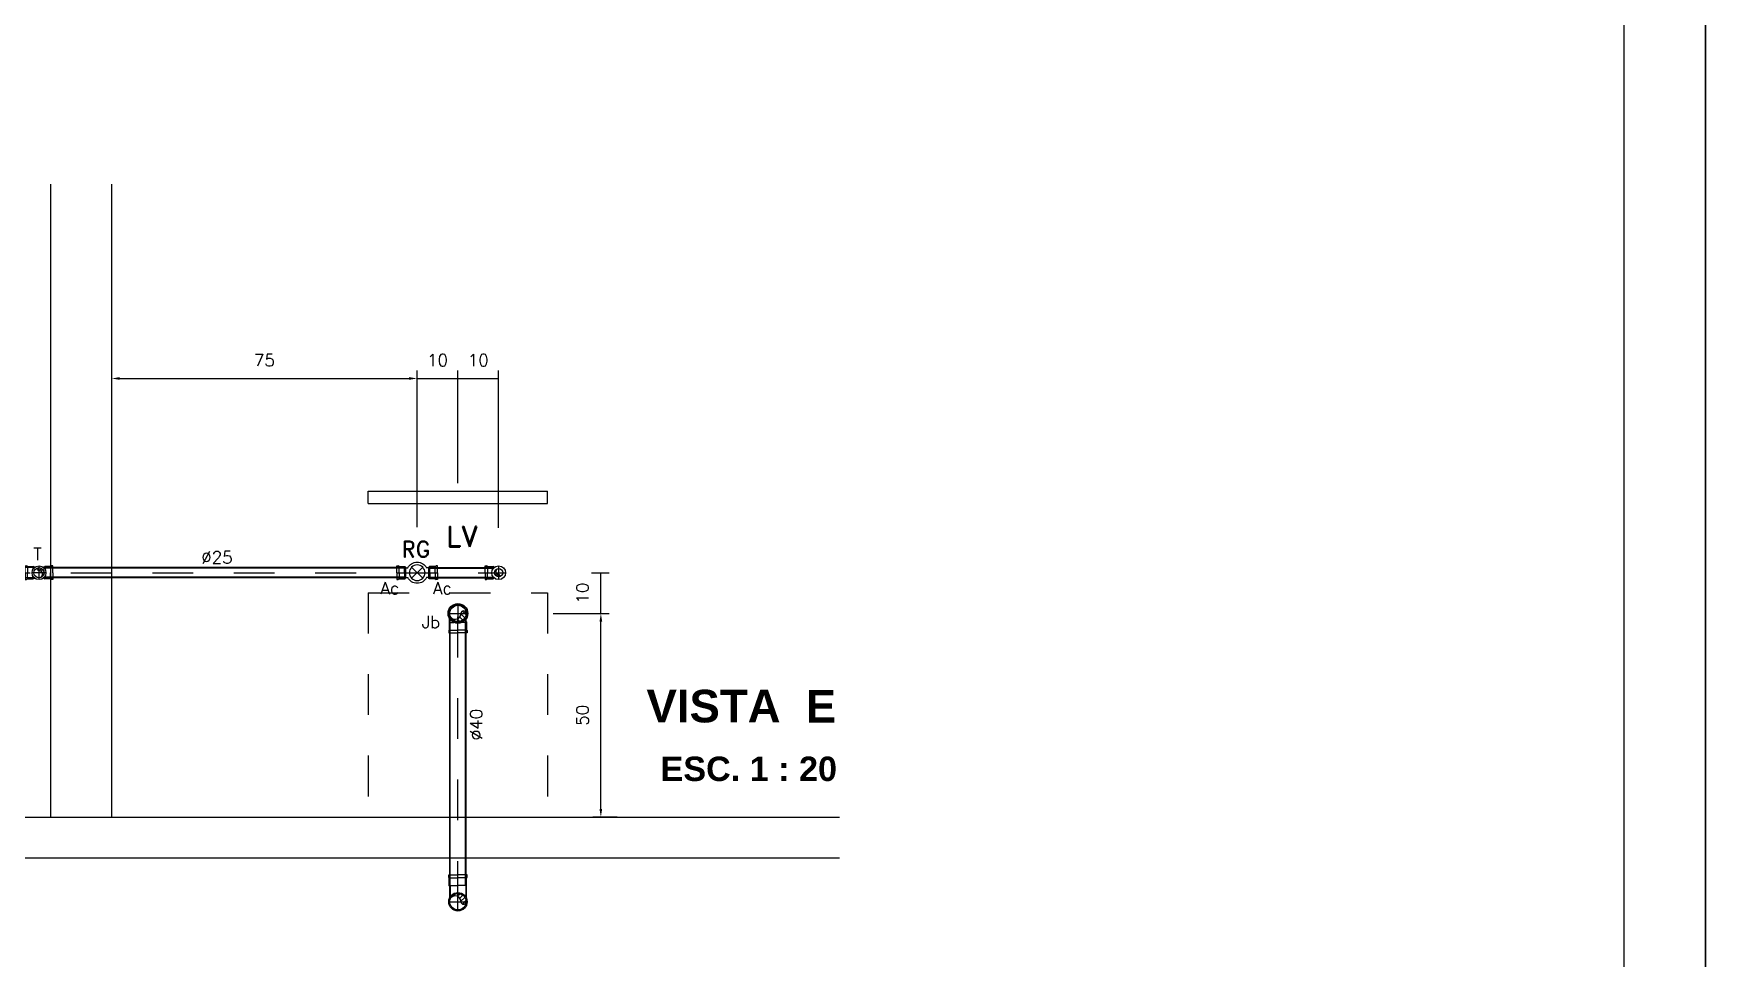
# Model space of a CAD drawing. Header units: millimetres. Extents: x -2485 to 3289, y -257 to 1952.
# Drawn here: x 12.515 to 16.62, y 20.786 to 23.057 of the extents above; entities that cross this region are included whole.
import ezdxf
from ezdxf.enums import TextEntityAlignment as Align

# ---------------------------------------------------------------- set-up
doc = ezdxf.new("R2010")
doc.units = ezdxf.units.MM
doc.header["$LTSCALE"] = 0.3
for name, pattern in [('CONTINUO', [0]), ('HID', [0.37, 0.07, -0.1, 0.03, -0.1, 0.07]), ('T-5CM', [0.1, 0.05, -0.05])]:
    doc.linetypes.add(name, pattern=pattern)
for name, color, linetype in [('AF', 4, 'Continuous'), ('detalhes esgoto', 1, 'HID'), ('PAREDE', 7, 'CONTINUO'), ('SAN', 11, 'Continuous'), ('TEX', 11, 'Continuous'), ('TEXTO', 3, 'Continuous'), ('TUB', 1, 'Continuous'), ('VISTAS', 1, 'Continuous')]:
    doc.layers.add(name, color=color, linetype=linetype)
doc.styles.add('ROMAND', font='romand')
doc.styles.add('ROMANS', font='romans.shx', dxfattribs={"height": 0.03})
doc.styles.add('SANSSERIFBOLD', font='sasb____.pfb')
doc.dimstyles.new('20', dxfattribs={"dimtxt": 0.03, "dimasz": 0.02, "dimexe": 0.02, "dimexo": 0.02, "dimgap": 0.03, "dimtad": 1, "dimdec": 3, "dimlfac": 100, "dimdsep": 46, "dimtxsty": 'ROMANS', "dimcen": 0.02, "dimclrd": 11, "dimclre": 11, "dimclrt": 3, "dimadec": 0, "dimazin": 0, "dimtfac": 3.333333, "dimtdec": 3, "dimtix": 1, "dimtmove": 2, "dimatfit": 3, "dimfxl": 0, "dimtolj": 1, "dimarcsym": 0})

# ---------------------------------------------------------------- blocks, each defined once
blk = doc.blocks.new('j90e40cb-t')
at = {"layer": 'TUB', "color": 1, "linetype": 'Continuous'}
for p, q in [((-0.0227, 0), (0.0227, 0)), ((0, -0.0227), (0, 0.0227))]:
    blk.add_line(p, q, dxfattribs=at)
at = {"layer": 'TUB', "color": 7}
for p, q in [((-0.0057, 0.0111), (0.003, 0.0198)), ((0.0011, 0.0074), (0.0107, 0.0169)), ((0.0088, 0.0044), (0.0162, 0.0118)), ((0.0133, -0.0017), (0.0195, 0.0045)), ((0.0133, -0.0123), (0.0188, -0.0068))]:
    blk.add_line(p, q, dxfattribs=at)
at = {"layer": 'TUB', "color": 4}
for p, q in [((0.02, 0.0206), (0.0127, 0.0206)), ((0.02, 0.0194), (0.0145, 0.0194)), ((0.02, 0.0206), (0.0208, 0.0212)), ((0.022, 0.0194), (0.02, 0.0194)), ((0.0208, 0.0212), (0.041, 0.0212)), ((0.022, 0.02), (0.022, 0.0194)), ((0.022, 0.02), (0.048, 0.02)), ((0.041, 0.0212), (0.0418, 0.0224)), ((0.0418, 0.0224), (0.048, 0.0224)), ((0.02, -0.0206), (0.0127, -0.0206)), ((0.02, -0.0194), (0.0145, -0.0194)), ((0.022, -0.0194), (0.02, -0.0194)), ((0.02, -0.0206), (0.0208, -0.0212)), ((0.0208, -0.0212), (0.041, -0.0212)), ((0.022, -0.02), (0.022, -0.0194)), ((0.022, -0.02), (0.048, -0.02)), ((0.041, -0.0212), (0.0418, -0.0224)), ((0.0418, -0.0224), (0.048, -0.0224))]:
    blk.add_line(p, q, dxfattribs=at)
at = {"layer": 'TUB', "color": 3}
for p, q in [((0.022, 0.0194), (0.022, 0.0101)), ((0.041, 0.02), (0.041, 0)), ((0.041, -0.02), (0.041, 0)), ((0.048, 0.0224), (0.048, 0)), ((0.048, -0.0224), (0.048, 0)), ((0.022, -0.0194), (0.022, -0.0101))]:
    blk.add_line(p, q, dxfattribs=at)
at = {"layer": 'TUB', "color": 4}
for radius in [0.0242, 0.0227, 0.02]:
    blk.add_circle((0, 0), radius, dxfattribs=at)
for centre, radius, start, end in [((0, 0.0137), 0.0063, 90, 270), ((0, -0.0069), 0.0143, 311.815, 90.1096)]:
    blk.add_arc(centre, radius, start, end, dxfattribs=at)
blk = doc.blocks.new('jr25-20')
at = {"layer": 'AF', "color": 1}
for p, q in [((0.017, 0), (-0.017, 0)), ((0, -0.017), (0, 0.017))]:
    blk.add_line(p, q, dxfattribs=at)
at = {"layer": 'AF', "color": 7}
for p, q in [((-0.0028, 0.0057), (0, 0.0085)), ((0, 0.0085), (0.0014, 0.0099)), ((0.0006, 0.0039), (0.0051, 0.0085)), ((0.0042, 0.0025), (0.0078, 0.0061)), ((0.0064, -0.0004), (0.0072, 0.0004)), ((0.0072, 0.0004), (0.0094, 0.0026)), ((0.0066, -0.0053), (0.0098, -0.0021))]:
    blk.add_line(p, q, dxfattribs=at)
at = {"layer": 'AF', "color": 3}
for p, q in [((0.0114, 0.0133), (0.0132, 0.015)), ((0.0142, 0.0108), (0.0131, 0.0108)), ((0.0277, 0.015), (0.0132, 0.015)), ((0.0142, 0.0125), (0.0142, 0.0108)), ((0.0142, 0.0125), (0.0332, 0.0125)), ((0.0277, 0.015), (0.0297, 0.017)), ((0.0277, 0.0125), (0.0277, 0)), ((0.0277, -0.0125), (0.0277, 0)), ((0.0332, 0.017), (0.0297, 0.017)), ((0.0332, 0.0125), (0.0332, 0.017)), ((0.0332, 0), (0.0332, 0.0125)), ((0.0332, 0), (0.0332, -0.0125)), ((0.0114, -0.0133), (0.0106, -0.0133)), ((0.0114, -0.0133), (0.0132, -0.015)), ((0.0142, -0.0108), (0.0131, -0.0108)), ((0.0277, -0.015), (0.0132, -0.015)), ((0.0142, -0.0125), (0.0142, -0.0108)), ((0.0142, -0.0125), (0.0332, -0.0125)), ((0.0277, -0.015), (0.0297, -0.017)), ((0.0332, -0.017), (0.0297, -0.017)), ((0.0332, -0.0125), (0.0332, -0.017))]:
    blk.add_line(p, q, dxfattribs=at)
for radius in [0.017, 0.01]:
    blk.add_circle((0, 0), radius, dxfattribs=at)
at = {"layer": 'AF', "color": 7}
for centre, radius, start, end in [((0, 0.007), 0.00302, 90, 270), ((-0.0001, -0.0031), 0.00709, 294.0244, 88.8623)]:
    blk.add_arc(centre, radius, start, end, dxfattribs=at)
blk = doc.blocks.new('*D203')
at = {"layer": 'TEX', "color": 11, "lineweight": -2}
for p, q in [((12.7274, 22.2099), (13.4374, 22.2099)), ((13.4574, 21.8451), (13.4574, 22.2299))]:
    blk.add_line(p, q, dxfattribs=at)
at = {"layer": 'TEX', "color": 11}
for points in [[(12.7274, 22.2133), (12.7274, 22.2066), (12.7074, 22.2099)], [(13.4374, 22.2133), (13.4374, 22.2066), (13.4574, 22.2099)]]:
    blk.add_solid(points, dxfattribs=at)
at = {"layer": 'TEX', "color": 3, "insert": (13.0824, 22.2549), "char_height": 0.03, "attachment_point": 5, "style": 'ROMANS'}
blk.add_mtext('\\A1;75', dxfattribs=at)
blk = doc.blocks.new('*D204')
at = {"layer": 'TEX', "color": 11, "lineweight": -2}
for p, q in [((13.4574, 21.8451), (13.4574, 22.2299)), ((13.4574, 22.2099), (13.5574, 22.2099)), ((13.5574, 21.953), (13.5574, 22.2299))]:
    blk.add_line(p, q, dxfattribs=at)
at = {"layer": 'TEX', "color": 3, "insert": (13.5074, 22.2549), "char_height": 0.03, "attachment_point": 5, "style": 'ROMANS'}
blk.add_mtext('\\A1;10', dxfattribs=at)
blk = doc.blocks.new('ADC25')
at = {"layer": 'AF', "color": 3}
for p, q in [((0.0011, 0.015), (0, 0.0139)), ((0, 0.0139), (0, 0)), ((0.0022, 0.0125), (0, 0.0104)), ((0, -0.0139), (0, 0)), ((0.0156, 0.015), (0.0011, 0.015)), ((0.0022, 0.0125), (0.0212, 0.0125)), ((0.0022, 0), (0.0022, 0.0125)), ((0.0156, 0.015), (0.0177, 0.017)), ((0.0156, 0), (0.0156, 0.0125)), ((0.0212, 0.017), (0.0177, 0.017)), ((0.0212, 0.0125), (0.0212, 0.017)), ((0.0212, 0), (0.0212, 0.0125)), ((0.0212, 0), (0.0212, -0.0125)), ((0.0022, -0.0125), (0, -0.0103)), ((0.0011, -0.015), (0, -0.0139)), ((0.0156, -0.015), (0.0011, -0.015)), ((0.0022, 0), (0.0022, -0.0125)), ((0.0022, -0.0125), (0.0212, -0.0125)), ((0.0156, 0), (0.0156, -0.0125)), ((0.0156, -0.015), (0.0177, -0.017)), ((0.0212, -0.017), (0.0177, -0.017)), ((0.0212, -0.0125), (0.0212, -0.017))]:
    blk.add_line(p, q, dxfattribs=at)
blk = doc.blocks.new('RG-25')
at = {"layer": 'AF', "color": 4}
for p, q in [((-0.0288, 0.0109), (-0.0277, 0.0109)), ((-0.0288, 0), (-0.0288, 0.0109)), ((-0.0288, 0), (-0.0288, -0.0109)), ((-0.0277, 0.0119), (-0.0277, 0.0109)), ((-0.0277, 0.0119), (-0.0231, 0.0119)), ((0.0136, -0.0136), (-0.0136, 0.0136)), ((-0.0136, -0.0136), (0.0136, 0.0136)), ((0.0277, 0.0119), (0.0231, 0.0119)), ((0.0277, 0.0119), (0.0277, 0.0109)), ((0.0289, 0.0109), (0.0277, 0.0109)), ((0.0289, 0), (0.0289, 0.0109)), ((0.0289, 0), (0.0289, -0.0109)), ((-0.0288, -0.0109), (-0.0277, -0.0109)), ((-0.0277, -0.0119), (-0.0277, -0.0109)), ((-0.0277, -0.0119), (-0.0231, -0.0119)), ((0.0277, -0.0119), (0.0231, -0.0119)), ((0.0289, -0.0109), (0.0277, -0.0109)), ((0.0277, -0.0119), (0.0277, -0.0109))]:
    blk.add_line(p, q, dxfattribs=at)
blk.add_circle((0, 0), 0.0192, dxfattribs=at)
for start, end in [(90, 152.7761), (27.2239, 90), (207.2239, 270), (270, 332.7761)]:
    blk.add_arc((0, 0), 0.026, start, end, dxfattribs=at)
blk = doc.blocks.new('*D205')
at = {"layer": 'TEX', "color": 11, "lineweight": -2}
for p, q in [((13.5574, 21.953), (13.5574, 22.2299)), ((13.5574, 22.2099), (13.6574, 22.2099)), ((13.6574, 21.8436), (13.6574, 22.2299))]:
    blk.add_line(p, q, dxfattribs=at)
at = {"layer": 'TEX', "color": 3, "insert": (13.6074, 22.2549), "char_height": 0.03, "attachment_point": 5, "style": 'ROMANS'}
blk.add_mtext('\\A1;10', dxfattribs=at)
blk = doc.blocks.new('T25T')
at = {"layer": 'AF', "color": 3}
for p, q in [((-0.034, 0.017), (-0.0305, 0.017)), ((-0.034, 0.0125), (-0.034, 0.017)), ((-0.034, 0.017), (-0.0305, 0.017)), ((-0.034, 0.0125), (-0.034, 0.017)), ((-0.034, 0), (-0.034, 0.0125)), ((-0.015, 0.0125), (-0.034, 0.0125)), ((-0.034, 0), (-0.034, 0.0125)), ((-0.015, 0.0125), (-0.034, 0.0125)), ((-0.034, 0), (-0.034, -0.0125)), ((-0.034, 0), (-0.034, -0.0125)), ((-0.034, 0), (-0.034, -0.0125)), ((-0.0285, 0.015), (-0.0305, 0.017)), ((-0.0285, 0.015), (-0.0305, 0.017)), ((-0.0285, 0.015), (-0.014, 0.015)), ((-0.0285, 0.015), (-0.014, 0.015)), ((-0.0285, 0.0125), (-0.0285, 0)), ((-0.0285, 0.0125), (-0.0285, 0)), ((-0.0285, -0.0125), (-0.0285, 0)), ((-0.0285, -0.0125), (-0.0285, 0)), ((-0.0285, -0.0125), (-0.0285, 0)), ((-0.015, 0.0125), (-0.015, 0.0108)), ((-0.015, 0.0125), (-0.015, 0.008)), ((-0.015, 0.0125), (-0.015, 0.0108)), ((-0.015, 0.0125), (-0.015, 0.008)), ((-0.015, 0.0108), (-0.0131, 0.0108)), ((-0.0131, 0.0108), (-0.015, 0.0108)), ((-0.0122, 0.0133), (-0.014, 0.015)), ((-0.0122, 0.0133), (-0.014, 0.015)), ((-0.0122, 0.0133), (-0.0106, 0.0133)), ((-0.0106, 0.0133), (-0.0122, 0.0133)), ((0.0122, 0.0133), (0.0106, 0.0133)), ((0.0106, 0.0133), (0.0122, 0.0133)), ((0.0122, 0.0133), (0.014, 0.015)), ((0.0122, 0.0133), (0.014, 0.015)), ((0.015, 0.0108), (0.0131, 0.0108)), ((0.0131, 0.0108), (0.015, 0.0108)), ((0.0285, 0.015), (0.014, 0.015)), ((0.0285, 0.015), (0.014, 0.015)), ((0.015, 0.0125), (0.015, 0.008)), ((0.015, 0.0125), (0.034, 0.0125)), ((0.015, 0.0125), (0.015, 0.0108)), ((0.015, 0.0125), (0.034, 0.0125)), ((0.015, 0.0125), (0.015, 0.008)), ((0.015, 0.0125), (0.015, 0.0108)), ((0.0285, 0.015), (0.0305, 0.017)), ((0.0285, 0.015), (0.0305, 0.017)), ((0.0285, 0.0125), (0.0285, 0)), ((0.0285, 0.0125), (0.0285, 0)), ((0.0285, -0.0125), (0.0285, 0)), ((0.0285, -0.0125), (0.0285, 0)), ((0.0285, -0.0125), (0.0285, 0)), ((0.034, 0.017), (0.0305, 0.017)), ((0.034, 0.017), (0.0305, 0.017)), ((0.034, 0.0125), (0.034, 0.017)), ((0.034, 0.0125), (0.034, 0.017)), ((0.034, 0), (0.034, 0.0125)), ((0.034, 0), (0.034, 0.0125)), ((0.034, 0), (0.034, -0.0125)), ((0.034, 0), (0.034, -0.0125)), ((0.034, 0), (0.034, -0.0125)), ((-0.015, -0.0125), (-0.034, -0.0125)), ((-0.034, -0.0125), (-0.034, -0.017)), ((-0.015, -0.0125), (-0.034, -0.0125)), ((-0.034, -0.0125), (-0.034, -0.017)), ((-0.034, -0.017), (-0.0305, -0.017)), ((-0.034, -0.017), (-0.0305, -0.017)), ((-0.0285, -0.015), (-0.0305, -0.017)), ((-0.0285, -0.015), (-0.0305, -0.017)), ((-0.0285, -0.015), (-0.014, -0.015)), ((-0.0285, -0.015), (-0.014, -0.015)), ((-0.015, -0.0125), (-0.015, -0.008)), ((-0.015, -0.0125), (-0.015, -0.008)), ((-0.015, -0.0125), (-0.015, -0.008)), ((-0.015, -0.0125), (-0.015, -0.0108)), ((-0.015, -0.0108), (-0.0131, -0.0108)), ((-0.015, -0.0125), (-0.015, -0.0108)), ((-0.0131, -0.0108), (-0.015, -0.0108)), ((-0.0122, -0.0133), (-0.014, -0.015)), ((-0.0122, -0.0133), (-0.014, -0.015)), ((-0.0122, -0.0133), (-0.0106, -0.0133)), ((-0.0106, -0.0133), (-0.0122, -0.0133)), ((0.0122, -0.0133), (0.0106, -0.0133)), ((0.0106, -0.0133), (0.0122, -0.0133)), ((0.0122, -0.0133), (0.014, -0.015)), ((0.0122, -0.0133), (0.014, -0.015)), ((0.015, -0.0108), (0.0131, -0.0108)), ((0.0131, -0.0108), (0.015, -0.0108)), ((0.0285, -0.015), (0.014, -0.015)), ((0.0285, -0.015), (0.014, -0.015)), ((0.015, -0.0125), (0.015, -0.008)), ((0.015, -0.0125), (0.015, -0.008)), ((0.015, -0.0125), (0.015, -0.008)), ((0.015, -0.0125), (0.015, -0.0108)), ((0.015, -0.0125), (0.015, -0.0108)), ((0.015, -0.0125), (0.034, -0.0125)), ((0.015, -0.0125), (0.034, -0.0125)), ((0.0285, -0.015), (0.0305, -0.017)), ((0.0285, -0.015), (0.0305, -0.017)), ((0.034, -0.017), (0.0305, -0.017)), ((0.034, -0.017), (0.0305, -0.017)), ((0.034, -0.0125), (0.034, -0.017)), ((0.034, -0.0125), (0.034, -0.017))]:
    blk.add_line(p, q, dxfattribs=at)
at = {"layer": 'AF', "color": 1}
for p, q in [((0.017, 0), (-0.017, 0)), ((0, -0.017), (0, 0.017))]:
    blk.add_line(p, q, dxfattribs=at)
at = {"layer": 'AF', "color": 7}
for p, q in [((-0.0034, 0.0072), (0.0018, 0.0124)), ((0.0007, 0.0049), (0.0064, 0.0106)), ((0.0053, 0.0031), (0.0097, 0.0076)), ((0.008, -0.0005), (0.009, 0.0005)), ((0.009, 0.0005), (0.0117, 0.0032)), ((0.0083, -0.0066), (0.0122, -0.0026))]:
    blk.add_line(p, q, dxfattribs=at)
at = {"layer": 'AF', "color": 3}
for radius in [0.017, 0.0125]:
    blk.add_circle((0, 0), radius, dxfattribs=at)
at = {"layer": 'AF', "color": 7}
for centre, radius, start, end in [((0, 0.0087), 0.00378, 90, 270), ((-0.0002, -0.0039), 0.00887, 294.0244, 88.8623)]:
    blk.add_arc(centre, radius, start, end, dxfattribs=at)
blk = doc.blocks.new('VI')
at = {"layer": 'TEX', "color": 9, "linetype": 'Continuous', "style": 'SANSSERIFBOLD'}
blk.add_text('VISTA', height=0.08, dxfattribs=at).set_placement((-0.0701, 0.0285), align=Align.CENTER)
at = {"layer": 'TEX', "color": 3, "linetype": 'Continuous', "style": 'SANSSERIFBOLD'}
blk.add_text('ESC. 1 : 20', height=0.06, dxfattribs=at).set_placement((0.0164, -0.1155), align=Align.CENTER)
at = {"layer": 'TEXTO', "color": 9, "style": 'SANSSERIFBOLD'}
blk.add_attdef('A', (0.1564, 0.0282), '', height=0.08, dxfattribs=at)
blk = doc.blocks.new('*D245')
at = {"layer": 'TEX', "color": 11, "lineweight": -2}
for p, q in [((13.7911, 21.633), (13.9283, 21.633)), ((13.9083, 21.153), (13.9083, 21.613)), ((13.9484, 21.133), (13.8883, 21.133))]:
    blk.add_line(p, q, dxfattribs=at)
at = {"layer": 'TEX', "color": 11}
for points in [[(13.905, 21.613), (13.9116, 21.613), (13.9083, 21.633)], [(13.905, 21.153), (13.9116, 21.153), (13.9083, 21.133)]]:
    blk.add_solid(points, dxfattribs=at)
at = {"layer": 'TEX', "color": 3, "insert": (13.8633, 21.383), "char_height": 0.03, "attachment_point": 5, "rotation": 90, "style": 'ROMANS'}
blk.add_mtext('\\A1;50', dxfattribs=at)
blk = doc.blocks.new('*D246')
at = {"layer": 'TEX', "color": 11, "lineweight": -2}
for p, q in [((13.8854, 21.733), (13.9283, 21.733)), ((13.9083, 21.633), (13.9083, 21.733)), ((13.7911, 21.633), (13.9283, 21.633))]:
    blk.add_line(p, q, dxfattribs=at)
at = {"layer": 'TEX', "color": 3, "insert": (13.8633, 21.683), "char_height": 0.03, "attachment_point": 5, "rotation": 90, "style": 'ROMANS'}
blk.add_mtext('\\A1;10', dxfattribs=at)
blk = doc.blocks.new('25')
at = {"layer": 'TEX', "color": 9, "style": 'ROMANS'}
blk.add_text('%%c25', height=0.03, dxfattribs=at).set_placement((0, 0))

msp = doc.modelspace()

# ---------------------------------------------------------------- linework, layer by layer
at = {"color": 4, "linetype": 'Continuous'}
for p, q in [((16.62, 15.339655), (16.62, 27.019655)), ((16.62, 27.019655), (16.62, 15.339655))]:
    msp.add_line(p, q, dxfattribs=at)
at = {"color": 12, "linetype": 'Continuous'}
msp.add_line((16.42, 15.539655), (16.42, 26.819655), dxfattribs=at)
at = {"layer": 'AF', "color": 3}
for p, q in [((13.426434, 21.745497), (12.544161, 21.745497)), ((13.426434, 21.743797), (12.544161, 21.743797)), ((13.426434, 21.722197), (12.544161, 21.722197)), ((13.426434, 21.720497), (12.544161, 21.720497)), ((13.488434, 21.745497), (13.643234, 21.745497)), ((13.488434, 21.743797), (13.643234, 21.743797)), ((13.488434, 21.722197), (13.643234, 21.722197)), ((13.488434, 21.720497), (13.643234, 21.720497))]:
    msp.add_line(p, q, dxfattribs=at)
at = {"layer": 'detalhes esgoto'}
msp.add_line((10.407434, 21.732997), (13.657434, 21.732997), dxfattribs=at)
at = {"layer": 'PAREDE'}
for p, q in [((12.557434, 22.687243), (12.557434, 21.132997)), ((12.707434, 22.687243), (12.707434, 21.132997)), ((13.337434, 21.932997), (13.777434, 21.932997)), ((13.337434, 21.902997), (13.337434, 21.932997)), ((13.777434, 21.902997), (13.777434, 21.932997)), ((13.337434, 21.902997), (13.777434, 21.902997)), ((9.376989, 21.132997), (14.493984, 21.132997)), ((9.376989, 21.032997), (14.493984, 21.032997))]:
    msp.add_line(p, q, dxfattribs=at)
at = {"layer": 'SAN', "linetype": 'T-5CM'}
for p, q in [((13.337434, 21.683876), (13.777434, 21.683876)), ((13.337434, 21.683876), (13.337434, 21.132997)), ((13.777434, 21.683876), (13.777434, 21.132997))]:
    msp.add_line(p, q, dxfattribs=at)
at = {"layer": 'TUB', "color": 1, "linetype": 'HID'}
msp.add_line((13.557434, 20.925035), (13.557434, 21.632997), dxfattribs=at)
at = {"layer": 'TUB', "color": 4}
for p, q in [((13.537434, 20.965035), (13.537434, 21.608772)), ((13.538634, 20.965035), (13.538634, 21.608772)), ((13.576234, 20.965035), (13.576234, 21.608772)), ((13.577434, 20.965035), (13.577434, 21.608772)), ((13.535034, 20.98484), (13.535034, 20.991035)), ((13.536234, 20.984035), (13.535034, 20.98484)), ((13.536234, 20.963835), (13.536234, 20.984035)), ((13.537434, 20.965035), (13.537434, 20.991035)), ((13.577434, 20.965035), (13.577434, 20.991035)), ((13.578634, 20.984035), (13.579834, 20.98484)), ((13.578634, 20.963835), (13.578634, 20.984035)), ((13.579834, 20.98484), (13.579834, 20.991035)), ((13.536834, 20.963035), (13.536234, 20.963835)), ((13.536834, 20.963035), (13.536834, 20.934571)), ((13.537434, 20.965035), (13.538034, 20.965035)), ((13.538034, 20.965035), (13.538034, 20.963035)), ((13.538034, 20.963035), (13.538034, 20.936822)), ((13.576834, 20.965035), (13.576834, 20.963035)), ((13.577434, 20.965035), (13.576834, 20.965035)), ((13.576834, 20.963035), (13.576834, 20.936822)), ((13.578034, 20.963035), (13.578634, 20.963835)), ((13.578034, 20.963035), (13.578034, 20.934571))]:
    msp.add_line(p, q, dxfattribs=at)
at = {"layer": 'TUB', "color": 3}
for p, q in [((13.535034, 20.991035), (13.557434, 20.991035)), ((13.537434, 20.984035), (13.557434, 20.984035)), ((13.579834, 20.991035), (13.557434, 20.991035)), ((13.577434, 20.984035), (13.557434, 20.984035)), ((13.538034, 20.965035), (13.557434, 20.965035)), ((13.576834, 20.965035), (13.557434, 20.965035))]:
    msp.add_line(p, q, dxfattribs=at)
at = {"layer": 'TUB', "color": 7}
for p, q in [((13.545089, 20.938293), (13.550643, 20.943847)), ((13.555777, 20.938374), (13.561927, 20.944524)), ((13.56184, 20.93383), (13.56921, 20.941201)), ((13.564797, 20.926181), (13.574339, 20.935723)), ((13.568527, 20.919305), (13.577215, 20.927992))]:
    msp.add_line(p, q, dxfattribs=at)
at = {"layer": 'TUB', "color": 1, "linetype": 'Continuous'}
for p, q in [((13.557434, 20.902335), (13.557434, 20.947735)), ((13.534734, 20.925035), (13.580134, 20.925035))]:
    msp.add_line(p, q, dxfattribs=at)
at = {"layer": 'TUB', "color": 4}
for radius in [0.0227, 0.02]:
    msp.add_circle((13.557434, 20.925035), radius, dxfattribs=at)
for centre, radius, start, end in [((13.550534, 20.925063), 0.014307, 359.890426, 138.184973), ((13.571138, 20.925035), 0.006297, 180, 0)]:
    msp.add_arc(centre, radius, start, end, dxfattribs=at)

# ---------------------------------------------------------------- block references
at = {"xscale": -1}
msp.add_blockref('RG-25', (13.457434, 21.732997), dxfattribs=at)
at = {"rotation": 270}
msp.add_blockref('j90e40cb-t', (13.557434, 21.632997), dxfattribs=at)
at = {"layer": 'AF', "xscale": -1}
msp.add_blockref('ADC25', (13.428584, 21.732997), dxfattribs=at)
at = {"layer": 'AF', "xscale": -1, "rotation": 180}
msp.add_blockref('ADC25', (13.486284, 21.732997), dxfattribs=at)
at = {"layer": 'TEX'}
msp.add_blockref('25', (12.927455, 21.755618), dxfattribs=at)
at = {"layer": 'TEXTO'}
msp.add_blockref('VI', (14.254982, 21.33699), dxfattribs=at).add_auto_attribs({'A': 'E'})
at = {"layer": 'TUB', "rotation": 180}
msp.add_blockref('jr25-20', (13.657434, 21.732997), dxfattribs=at)
at = {"layer": 'VISTAS'}
msp.add_blockref('T25T', (12.529161, 21.732997), dxfattribs=at)

# ---------------------------------------------------------------- texts
at = {"layer": 'TEX', "color": 9}
for s, height, style, p in [('LV', 0.05, 'ROMAND', (13.528079, 21.79633)), ('RG', 0.04, 'ROMAND', (13.419217, 21.770779)), ('T', 0.03, 'ROMANS', (12.515513, 21.763863)), ('Ac', 0.03, 'ROMANS', (13.367295, 21.680034)), ('Ac', 0.03, 'ROMANS', (13.496371, 21.680034)), ('Jb', 0.03, 'ROMANS', (13.468778, 21.596831))]:
    msp.add_text(s, height=height, dxfattribs=dict(at, style=style)).set_placement(p)
at = {"layer": 'TEX', "color": 9, "style": 'ROMANS'}
msp.add_text('%%c40', height=0.03, rotation=90, dxfattribs=at).set_placement((13.617324, 21.321525))

# ---------------------------------------------------------------- dimensions: what is measured, and where the dimension line sits
at = {"layer": 'TEX'}
for base, p1, p2, angle, picture, middle in [((13.457434, 22.209934), (12.707434, 22.209934), (13.457434, 21.825069), 180, '*D203', (13.082434, 22.254934)), ((13.557434, 22.209934), (13.457434, 21.825069), (13.557434, 21.932997), 180, '*D204', (13.507434, 22.254934)), ((13.657434, 22.209934), (13.557434, 21.932997), (13.657434, 21.823622), 180, '*D205', (13.607434, 22.254934)), ((13.908299, 21.732997), (13.77114, 21.632997), (13.86544, 21.732997), 90, '*D246', (13.863299, 21.682997)), ((13.908299, 21.632997), (13.96844, 21.132997), (13.77114, 21.632997), 90, '*D245', (13.863299, 21.382997))]:
    dim = msp.add_linear_dim(base=base, p1=p1, p2=p2, angle=angle, dimstyle='20', dxfattribs=at)
    dim.commit()
    dim.dimension.update_dxf_attribs({"geometry": picture, "text_midpoint": middle})

doc.saveas('drawing.dxf')
